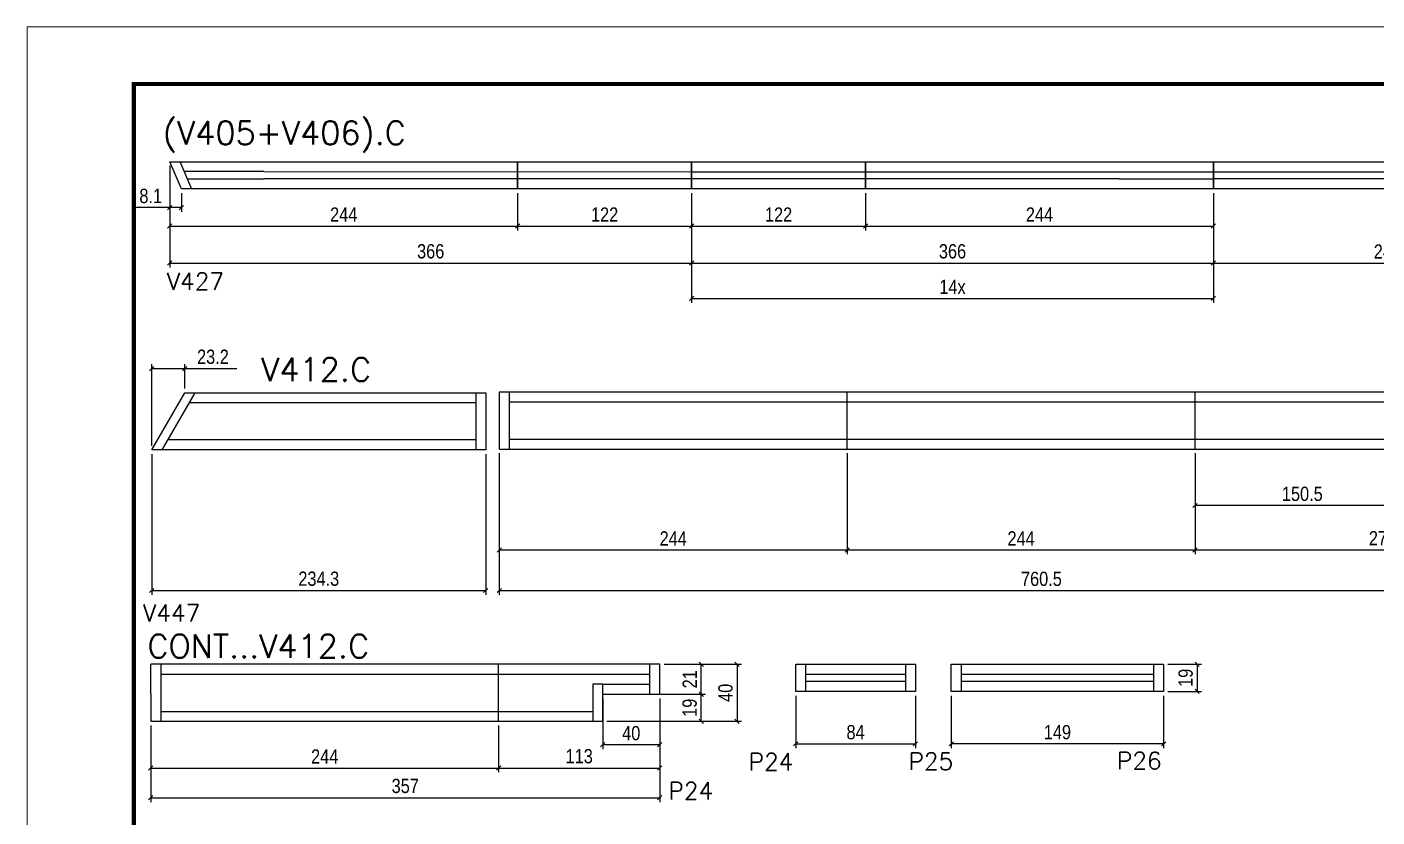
# Model space of a CAD drawing. Extents: x 567194 to 573448, y 6745 to 10093.
# Drawn here: x 568793 to 569740, y 8390 to 8944 of the extents above; entities that cross this region are included whole.
import ezdxf

# ---------------------------------------------------------------- set-up
doc = ezdxf.new("R2010")
doc.units = 0
doc.linetypes.add('DASHED', pattern=[0.75, 0.5, -0.25])
doc.layers.get('0').update_dxf_attribs({"linetype": 'CONTINUOUS'})
doc.layers.get('DEFPOINTS').update_dxf_attribs({"linetype": 'CONTINUOUS'})
for name, color, linetype in [('254', 254, 'CONTINUOUS'), ('5', 5, 'CONTINUOUS'), ('COTA', 241, 'CONTINUOUS'), ('NOMENCLATURA', 7, 'CONTINUOUS'), ('Painéis', 200, 'CONTINUOUS'), ('SARR_2.2x7', 40, 'CONTINUOUS')]:
    doc.layers.add(name, color=color, linetype=linetype)
doc.layers.add('Folhas', color=255, linetype='CONTINUOUS', lineweight=9)
doc.layers.add('SARRAFO DE PRESSAO', color=251, linetype='DASHED', lineweight=9)
doc.styles.add('COTA TECNICA', font='techl___.ttf', dxfattribs={"height": 10})
doc.styles.add('COTA TECNICA-50', font='techl___.ttf', dxfattribs={"height": 10})
doc.styles.get("Standard").update_dxf_attribs({"font": 'ROMANS.SHX'})
doc.dimstyles.new('COTA PAINEL-50', dxfattribs={"dimtxt": 10, "dimasz": 3, "dimexe": 3, "dimexo": 3, "dimgap": 3, "dimtad": 1, "dimdec": 1, "dimzin": 12, "dimdsep": 46, "dimtxsty": 'COTA TECNICA-50', "dimblk1": 'OBLIQUE', "dimblk2": 'OBLIQUE', "dimsah": 1, "dimcen": 0.9, "dimclrd": 4, "dimclre": 4, "dimclrt": 240, "dimadec": 1, "dimazin": 3, "dimtfac": 1, "dimtdec": 1, "dimtmove": 0, "dimatfit": 3, "dimfxl": 1, "dimtolj": 1, "dimtzin": 12, "dimarcsym": 0})
doc.dimstyles.new('PAINEL', dxfattribs={"dimtxt": 10, "dimasz": 3, "dimexe": 3, "dimexo": 3, "dimgap": 3, "dimtad": 1, "dimdec": 1, "dimzin": 12, "dimdsep": 46, "dimtxsty": 'COTA TECNICA', "dimblk1": 'OBLIQUE', "dimblk2": 'OBLIQUE', "dimsah": 1, "dimcen": 0.9, "dimclrd": 4, "dimclre": 4, "dimclrt": 240, "dimadec": 1, "dimazin": 3, "dimtfac": 1, "dimtdec": 1, "dimtmove": 0, "dimatfit": 3, "dimfxl": 1, "dimtolj": 1, "dimtzin": 12, "dimarcsym": 0})

# ---------------------------------------------------------------- blocks, each defined once
blk = doc.blocks.new('9999999999')
at = {"layer": 'Folhas'}
blk.add_lwpolyline([(98138.98, 34190.21), (99623.98, 34190.21), (99623.98, 35240.21), (98138.98, 35240.21)], close=True, dxfattribs=at)
at = {"layer": 'Folhas', "color": 30, "const_width": 3}
blk.add_lwpolyline([(98213.98, 34230.21), (99583.98, 34230.21), (99583.98, 35200.21), (98213.98, 35200.21)], close=True, dxfattribs=at)
blk = doc.blocks.new('_Oblique')
at = {"color": 0, "linetype": 'ByBlock', "lineweight": -2}
blk.add_line((-0.5, -0.5), (0.5, 0.5), dxfattribs=at)
blk = doc.blocks.new('*D127')
at = {"layer": 'COTA', "color": 4, "linetype": 'ByBlock', "lineweight": -2, "transparency": 16777216}
for p, q in [((569331.85, 8475.02), (569331.85, 8438.25)), ((569415.85, 8475.02), (569415.85, 8438.25)), ((569331.85, 8441.25), (569415.85, 8441.25))]:
    blk.add_line(p, q, dxfattribs=at)
at = {"layer": 'DEFPOINTS', "color": 0, "linetype": 'ByBlock', "transparency": 16777216}
for p in [(569331.85, 8478.02), (569415.85, 8478.02), (569415.85, 8441.25)]:
    blk.add_point(p, dxfattribs=at)
at = {"layer": 'COTA', "color": 4, "linetype": 'ByBlock', "lineweight": -2, "transparency": 16777216, "xscale": 3, "yscale": 3, "zscale": 3, "rotation": 180}
blk.add_blockref('_Oblique', (569331.85, 8441.25), dxfattribs=at)
at = {"layer": 'COTA', "color": 4, "linetype": 'ByBlock', "lineweight": -2, "transparency": 16777216, "xscale": 3, "yscale": 3, "zscale": 3}
blk.add_blockref('_Oblique', (569415.85, 8441.25), dxfattribs=at)
at = {"layer": 'COTA', "color": 240, "linetype": 'ByBlock', "transparency": 16777216, "insert": (569373.85, 8449.35), "char_height": 10, "attachment_point": 5, "style": 'COTA TECNICA-50'}
blk.add_mtext('\\A1;84', dxfattribs=at)
blk = doc.blocks.new('*D128')
at = {"layer": 'COTA', "color": 4, "linetype": 'ByBlock', "lineweight": -2, "transparency": 16777216}
for p, q in [((569440.93, 8475.02), (569440.93, 8438.25)), ((569589.93, 8475.02), (569589.93, 8438.25)), ((569589.93, 8441.25), (569440.93, 8441.25))]:
    blk.add_line(p, q, dxfattribs=at)
at = {"layer": 'DEFPOINTS', "color": 0, "linetype": 'ByBlock', "transparency": 16777216}
for p in [(569440.93, 8478.02), (569589.93, 8478.02), (569440.93, 8441.25)]:
    blk.add_point(p, dxfattribs=at)
at = {"layer": 'COTA', "color": 4, "linetype": 'ByBlock', "lineweight": -2, "transparency": 16777216, "xscale": 3, "yscale": 3, "zscale": 3, "rotation": 180}
blk.add_blockref('_Oblique', (569440.93, 8441.25), dxfattribs=at)
at = {"layer": 'COTA', "color": 4, "linetype": 'ByBlock', "lineweight": -2, "transparency": 16777216, "xscale": 3, "yscale": 3, "zscale": 3}
blk.add_blockref('_Oblique', (569589.93, 8441.25), dxfattribs=at)
at = {"layer": 'COTA', "color": 240, "linetype": 'ByBlock', "transparency": 16777216, "insert": (569515.43, 8449.35), "char_height": 10, "attachment_point": 5, "style": 'COTA TECNICA-50'}
blk.add_mtext('\\A1;149', dxfattribs=at)
blk = doc.blocks.new('*D122')
at = {"layer": 'COTA', "color": 4, "linetype": 'ByBlock', "lineweight": -2, "transparency": 16777216}
for p, q in [((569592.93, 8497.02), (569616.46, 8497.02)), ((569613.46, 8497.02), (569613.46, 8478.02)), ((569592.93, 8478.02), (569616.46, 8478.02))]:
    blk.add_line(p, q, dxfattribs=at)
at = {"layer": 'DEFPOINTS', "color": 0, "linetype": 'ByBlock', "transparency": 16777216}
for p in [(569589.93, 8497.02), (569589.93, 8478.02), (569613.46, 8478.02)]:
    blk.add_point(p, dxfattribs=at)
at = {"layer": 'COTA', "color": 4, "linetype": 'ByBlock', "lineweight": -2, "transparency": 16777216, "xscale": 3, "yscale": 3, "zscale": 3}
for p, rotation in [((569613.46, 8497.02), 90), ((569613.46, 8478.02), 270)]:
    blk.add_blockref('_Oblique', p, dxfattribs=dict(at, rotation=rotation))
at = {"layer": 'COTA', "color": 240, "linetype": 'ByBlock', "transparency": 16777216, "insert": (569605.38, 8487.52), "char_height": 10, "attachment_point": 5, "rotation": 90, "style": 'COTA TECNICA-50'}
blk.add_mtext('\\A1;19', dxfattribs=at)
blk = doc.blocks.new('*D125')
at = {"layer": 'COTA', "color": 4, "linetype": 'ByBlock', "lineweight": -2, "transparency": 16777216}
for p, q in [((568892.84, 8846.56), (568892.84, 8801.4)), ((569136.84, 8827.56), (569136.84, 8801.4)), ((568892.84, 8804.4), (569136.84, 8804.4))]:
    blk.add_line(p, q, dxfattribs=at)
at = {"layer": 'DEFPOINTS', "color": 0, "linetype": 'ByBlock', "transparency": 16777216}
for p in [(568892.84, 8849.56), (569136.84, 8830.56), (569136.84, 8804.4)]:
    blk.add_point(p, dxfattribs=at)
at = {"layer": 'COTA', "color": 4, "linetype": 'ByBlock', "lineweight": -2, "transparency": 16777216, "xscale": 3, "yscale": 3, "zscale": 3, "rotation": 180}
blk.add_blockref('_Oblique', (568892.84, 8804.4), dxfattribs=at)
at = {"layer": 'COTA', "color": 4, "linetype": 'ByBlock', "lineweight": -2, "transparency": 16777216, "xscale": 3, "yscale": 3, "zscale": 3}
blk.add_blockref('_Oblique', (569136.84, 8804.4), dxfattribs=at)
at = {"layer": 'COTA', "color": 240, "linetype": 'ByBlock', "transparency": 16777216, "insert": (569014.84, 8812.47), "char_height": 10, "attachment_point": 5, "style": 'COTA TECNICA-50'}
blk.add_mtext('\\A1;244', dxfattribs=at)
blk = doc.blocks.new('*D6')
at = {"layer": 'COTA', "color": 4, "linetype": 'ByBlock', "lineweight": -2, "transparency": 16777216}
for p, q in [((569136.84, 8827.53), (569136.84, 8801.4)), ((569258.84, 8827.53), (569258.84, 8801.4)), ((569136.84, 8804.4), (569258.84, 8804.4))]:
    blk.add_line(p, q, dxfattribs=at)
at = {"layer": 'DEFPOINTS', "color": 0, "linetype": 'ByBlock', "transparency": 16777216}
for p in [(569136.84, 8830.53), (569258.84, 8830.53), (569258.84, 8804.4)]:
    blk.add_point(p, dxfattribs=at)
at = {"layer": 'COTA', "color": 4, "linetype": 'ByBlock', "lineweight": -2, "transparency": 16777216, "xscale": 3, "yscale": 3, "zscale": 3, "rotation": 180}
blk.add_blockref('_Oblique', (569136.84, 8804.4), dxfattribs=at)
at = {"layer": 'COTA', "color": 4, "linetype": 'ByBlock', "lineweight": -2, "transparency": 16777216, "xscale": 3, "yscale": 3, "zscale": 3}
blk.add_blockref('_Oblique', (569258.84, 8804.4), dxfattribs=at)
at = {"layer": 'COTA', "color": 240, "linetype": 'ByBlock', "transparency": 16777216, "insert": (569197.84, 8812.45), "char_height": 10, "attachment_point": 5, "style": 'COTA TECNICA-50'}
blk.add_mtext('\\A1;122', dxfattribs=at)
blk = doc.blocks.new('*D7')
at = {"layer": 'COTA', "color": 4, "linetype": 'ByBlock', "lineweight": -2, "transparency": 16777216}
for p, q in [((569624.84, 8827.53), (569624.84, 8775.43)), ((569868.85, 8827.53), (569868.85, 8775.43)), ((569624.84, 8778.43), (569868.85, 8778.43))]:
    blk.add_line(p, q, dxfattribs=at)
at = {"layer": 'DEFPOINTS', "color": 0, "linetype": 'ByBlock', "transparency": 16777216}
for p in [(569624.84, 8830.53), (569868.85, 8830.53), (569868.85, 8778.43)]:
    blk.add_point(p, dxfattribs=at)
at = {"layer": 'COTA', "color": 4, "linetype": 'ByBlock', "lineweight": -2, "transparency": 16777216, "xscale": 3, "yscale": 3, "zscale": 3, "rotation": 180}
blk.add_blockref('_Oblique', (569624.84, 8778.43), dxfattribs=at)
at = {"layer": 'COTA', "color": 4, "linetype": 'ByBlock', "lineweight": -2, "transparency": 16777216, "xscale": 3, "yscale": 3, "zscale": 3}
blk.add_blockref('_Oblique', (569868.85, 8778.43), dxfattribs=at)
at = {"layer": 'COTA', "color": 240, "linetype": 'ByBlock', "transparency": 16777216, "insert": (569746.85, 8786.51), "char_height": 10, "attachment_point": 5, "style": 'COTA TECNICA-50'}
blk.add_mtext('\\A1;244', dxfattribs=at)
blk = doc.blocks.new('*D8')
at = {"layer": 'COTA', "color": 4, "linetype": 'ByBlock', "lineweight": -2, "transparency": 16777216}
for p, q in [((569258.84, 8827.53), (569258.84, 8750.65)), ((569624.84, 8827.53), (569624.84, 8750.65)), ((569258.84, 8753.65), (569624.84, 8753.65))]:
    blk.add_line(p, q, dxfattribs=at)
at = {"layer": 'DEFPOINTS', "color": 0, "linetype": 'ByBlock', "transparency": 16777216}
for p in [(569258.84, 8830.53), (569624.84, 8830.53), (569624.84, 8753.65)]:
    blk.add_point(p, dxfattribs=at)
at = {"layer": 'COTA', "color": 4, "linetype": 'ByBlock', "lineweight": -2, "transparency": 16777216, "xscale": 3, "yscale": 3, "zscale": 3, "rotation": 180}
blk.add_blockref('_Oblique', (569258.84, 8753.65), dxfattribs=at)
at = {"layer": 'COTA', "color": 4, "linetype": 'ByBlock', "lineweight": -2, "transparency": 16777216, "xscale": 3, "yscale": 3, "zscale": 3}
blk.add_blockref('_Oblique', (569624.84, 8753.65), dxfattribs=at)
at = {"layer": 'COTA', "color": 240, "linetype": 'ByBlock', "transparency": 16777216, "insert": (569441.84, 8761.72), "char_height": 10, "attachment_point": 5, "style": 'COTA TECNICA-50'}
blk.add_mtext('\\A1;14x', dxfattribs=at)
blk = doc.blocks.new('*D224')
at = {"layer": 'COTA', "color": 4, "linetype": 'ByBlock', "lineweight": -2, "transparency": 16777216}
for p, q in [((568892.84, 8846.56), (568892.84, 8814.36)), ((568900.98, 8827.53), (568900.98, 8814.36)), ((568892.84, 8817.36), (568869.12, 8817.36)), ((568900.98, 8817.36), (568892.84, 8817.36))]:
    blk.add_line(p, q, dxfattribs=at)
at = {"layer": 'DEFPOINTS', "color": 0, "linetype": 'ByBlock', "transparency": 16777216}
for p in [(568892.84, 8849.56), (568900.98, 8830.53), (568892.84, 8817.36)]:
    blk.add_point(p, dxfattribs=at)
at = {"layer": 'COTA', "color": 4, "linetype": 'ByBlock', "lineweight": -2, "transparency": 16777216, "xscale": 3, "yscale": 3, "zscale": 3, "rotation": 180}
blk.add_blockref('_Oblique', (568892.84, 8817.36), dxfattribs=at)
at = {"layer": 'COTA', "color": 4, "linetype": 'ByBlock', "lineweight": -2, "transparency": 16777216, "xscale": 3, "yscale": 3, "zscale": 3}
blk.add_blockref('_Oblique', (568900.98, 8817.36), dxfattribs=at)
at = {"layer": 'COTA', "color": 240, "linetype": 'ByBlock', "transparency": 16777216, "insert": (568879.48, 8825.46), "char_height": 10, "attachment_point": 5, "style": 'COTA TECNICA-50'}
blk.add_mtext('\\A1;8.1', dxfattribs=at)
blk = doc.blocks.new('*D93')
at = {"layer": 'COTA', "color": 4, "lineweight": -2, "transparency": 16777216}
for p, q in [((568892.84, 8846.56), (568892.84, 8775.43)), ((569258.84, 8827.53), (569258.84, 8775.43)), ((568892.84, 8778.43), (569258.84, 8778.43))]:
    blk.add_line(p, q, dxfattribs=at)
at = {"layer": 'DEFPOINTS', "color": 0, "transparency": 16777216}
for p in [(568892.84, 8849.56), (569258.84, 8830.53), (569258.84, 8778.43)]:
    blk.add_point(p, dxfattribs=at)
at = {"layer": 'COTA', "color": 4, "lineweight": -2, "transparency": 16777216, "xscale": 3, "yscale": 3, "zscale": 3, "rotation": 180}
blk.add_blockref('_Oblique', (568892.84, 8778.43), dxfattribs=at)
at = {"layer": 'COTA', "color": 4, "lineweight": -2, "transparency": 16777216, "xscale": 3, "yscale": 3, "zscale": 3}
blk.add_blockref('_Oblique', (569258.84, 8778.43), dxfattribs=at)
at = {"layer": 'COTA', "color": 240, "transparency": 16777216, "insert": (569075.84, 8786.65), "char_height": 10, "attachment_point": 5, "style": 'COTA TECNICA'}
blk.add_mtext('\\A1;366', dxfattribs=at)
blk = doc.blocks.new('*D94')
at = {"layer": 'COTA', "color": 4, "lineweight": -2, "transparency": 16777216}
for p, q in [((569380.84, 8827.53), (569380.84, 8801.4)), ((569624.84, 8827.53), (569624.84, 8801.4)), ((569380.84, 8804.4), (569624.84, 8804.4))]:
    blk.add_line(p, q, dxfattribs=at)
at = {"layer": 'DEFPOINTS', "color": 0, "transparency": 16777216}
for p in [(569380.84, 8830.53), (569624.84, 8830.53), (569624.84, 8804.4)]:
    blk.add_point(p, dxfattribs=at)
at = {"layer": 'COTA', "color": 4, "lineweight": -2, "transparency": 16777216, "xscale": 3, "yscale": 3, "zscale": 3, "rotation": 180}
blk.add_blockref('_Oblique', (569380.84, 8804.4), dxfattribs=at)
at = {"layer": 'COTA', "color": 4, "lineweight": -2, "transparency": 16777216, "xscale": 3, "yscale": 3, "zscale": 3}
blk.add_blockref('_Oblique', (569624.84, 8804.4), dxfattribs=at)
at = {"layer": 'COTA', "color": 240, "transparency": 16777216, "insert": (569502.84, 8812.47), "char_height": 10, "attachment_point": 5, "style": 'COTA TECNICA'}
blk.add_mtext('\\A1;244', dxfattribs=at)
blk = doc.blocks.new('*D95')
at = {"layer": 'COTA', "color": 4, "lineweight": -2, "transparency": 16777216}
for p, q in [((569258.84, 8827.53), (569258.84, 8775.43)), ((569624.84, 8827.53), (569624.84, 8775.43)), ((569258.84, 8778.43), (569624.84, 8778.43))]:
    blk.add_line(p, q, dxfattribs=at)
at = {"layer": 'DEFPOINTS', "color": 0, "transparency": 16777216}
for p in [(569258.84, 8830.53), (569624.84, 8830.53), (569624.84, 8778.43)]:
    blk.add_point(p, dxfattribs=at)
at = {"layer": 'COTA', "color": 4, "lineweight": -2, "transparency": 16777216, "xscale": 3, "yscale": 3, "zscale": 3, "rotation": 180}
blk.add_blockref('_Oblique', (569258.84, 8778.43), dxfattribs=at)
at = {"layer": 'COTA', "color": 4, "lineweight": -2, "transparency": 16777216, "xscale": 3, "yscale": 3, "zscale": 3}
blk.add_blockref('_Oblique', (569624.84, 8778.43), dxfattribs=at)
at = {"layer": 'COTA', "color": 240, "transparency": 16777216, "insert": (569441.84, 8786.65), "char_height": 10, "attachment_point": 5, "style": 'COTA TECNICA'}
blk.add_mtext('\\A1;366', dxfattribs=at)
blk = doc.blocks.new('*D246')
at = {"layer": '254', "color": 4, "linetype": 'Continuous', "lineweight": -2, "transparency": 16777216}
for p, q in [((569123.95, 8645), (569123.95, 8574.26)), ((569367.95, 8645), (569367.95, 8574.26)), ((569123.95, 8577.26), (569367.95, 8577.26))]:
    blk.add_line(p, q, dxfattribs=at)
at = {"layer": 'DEFPOINTS', "color": 0, "linetype": 'Continuous', "transparency": 16777216}
for p in [(569123.95, 8648), (569367.95, 8648), (569367.95, 8577.26)]:
    blk.add_point(p, dxfattribs=at)
at = {"layer": '254', "color": 4, "linetype": 'Continuous', "lineweight": -2, "transparency": 16777216, "xscale": 3, "yscale": 3, "zscale": 3, "rotation": 180}
blk.add_blockref('_Oblique', (569123.95, 8577.26), dxfattribs=at)
at = {"layer": '254', "color": 4, "linetype": 'Continuous', "lineweight": -2, "transparency": 16777216, "xscale": 3, "yscale": 3, "zscale": 3}
blk.add_blockref('_Oblique', (569367.95, 8577.26), dxfattribs=at)
at = {"layer": '254', "color": 240, "linetype": 'Continuous', "transparency": 16777216, "insert": (569245.95, 8585.33), "char_height": 10, "attachment_point": 5, "style": 'COTA TECNICA'}
blk.add_mtext('\\A1;244', dxfattribs=at)
blk = doc.blocks.new('*D247')
at = {"layer": '254', "color": 4, "linetype": 'Continuous', "lineweight": -2, "transparency": 16777216}
for p, q in [((569367.95, 8645), (569367.95, 8574.26)), ((569611.95, 8645), (569611.95, 8574.26)), ((569367.95, 8577.26), (569611.95, 8577.26))]:
    blk.add_line(p, q, dxfattribs=at)
at = {"layer": 'DEFPOINTS', "color": 0, "linetype": 'Continuous', "transparency": 16777216}
for p in [(569367.95, 8648), (569611.95, 8648), (569611.95, 8577.26)]:
    blk.add_point(p, dxfattribs=at)
at = {"layer": '254', "color": 4, "linetype": 'Continuous', "lineweight": -2, "transparency": 16777216, "xscale": 3, "yscale": 3, "zscale": 3, "rotation": 180}
blk.add_blockref('_Oblique', (569367.95, 8577.26), dxfattribs=at)
at = {"layer": '254', "color": 4, "linetype": 'Continuous', "lineweight": -2, "transparency": 16777216, "xscale": 3, "yscale": 3, "zscale": 3}
blk.add_blockref('_Oblique', (569611.95, 8577.26), dxfattribs=at)
at = {"layer": '254', "color": 240, "linetype": 'Continuous', "transparency": 16777216, "insert": (569489.95, 8585.33), "char_height": 10, "attachment_point": 5, "style": 'COTA TECNICA'}
blk.add_mtext('\\A1;244', dxfattribs=at)
blk = doc.blocks.new('*D248')
at = {"layer": '254', "color": 4, "linetype": 'Continuous', "lineweight": -2, "transparency": 16777216}
for p, q in [((569611.95, 8645), (569611.95, 8605.42)), ((569762.45, 8645), (569762.45, 8605.42)), ((569762.45, 8608.42), (569611.95, 8608.42))]:
    blk.add_line(p, q, dxfattribs=at)
at = {"layer": 'DEFPOINTS', "color": 0, "linetype": 'Continuous', "transparency": 16777216}
for p in [(569611.95, 8648), (569762.45, 8648), (569611.95, 8608.42)]:
    blk.add_point(p, dxfattribs=at)
at = {"layer": '254', "color": 4, "linetype": 'Continuous', "lineweight": -2, "transparency": 16777216, "xscale": 3, "yscale": 3, "zscale": 3}
for p, rotation in [((569611.95, 8608.42), 179.9999998013775), ((569762.45, 8608.42), 359.9999998013776)]:
    blk.add_blockref('_Oblique', p, dxfattribs=dict(at, rotation=rotation))
at = {"layer": '254', "color": 240, "linetype": 'Continuous', "transparency": 16777216, "insert": (569687.2, 8616.53), "char_height": 10, "attachment_point": 5, "rotation": 360, "style": 'COTA TECNICA'}
blk.add_mtext('\\A1;150.5', dxfattribs=at)
blk = doc.blocks.new('*D249')
at = {"layer": '254', "color": 4, "linetype": 'Continuous', "lineweight": -2, "transparency": 16777216}
for p, q in [((569611.95, 8645), (569611.95, 8574.26)), ((569884.45, 8645), (569884.45, 8574.26)), ((569611.95, 8577.26), (569884.45, 8577.26))]:
    blk.add_line(p, q, dxfattribs=at)
at = {"layer": 'DEFPOINTS', "color": 0, "linetype": 'Continuous', "transparency": 16777216}
for p in [(569611.95, 8648), (569884.45, 8648), (569884.45, 8577.26)]:
    blk.add_point(p, dxfattribs=at)
at = {"layer": '254', "color": 4, "linetype": 'Continuous', "lineweight": -2, "transparency": 16777216, "xscale": 3, "yscale": 3, "zscale": 3, "rotation": 180}
blk.add_blockref('_Oblique', (569611.95, 8577.26), dxfattribs=at)
at = {"layer": '254', "color": 4, "linetype": 'Continuous', "lineweight": -2, "transparency": 16777216, "xscale": 3, "yscale": 3, "zscale": 3}
blk.add_blockref('_Oblique', (569884.45, 8577.26), dxfattribs=at)
at = {"layer": '254', "color": 240, "linetype": 'Continuous', "transparency": 16777216, "insert": (569748.2, 8585.37), "char_height": 10, "attachment_point": 5, "style": 'COTA TECNICA'}
blk.add_mtext('\\A1;272.5', dxfattribs=at)
blk = doc.blocks.new('*D250')
at = {"layer": '254', "color": 4, "linetype": 'Continuous', "lineweight": -2, "transparency": 16777216}
for p, q in [((568880.2, 8644.37), (568880.2, 8545.78)), ((569114.49, 8644.37), (569114.49, 8545.78)), ((568880.2, 8548.78), (569114.49, 8548.78))]:
    blk.add_line(p, q, dxfattribs=at)
at = {"layer": 'DEFPOINTS', "color": 0, "linetype": 'Continuous', "transparency": 16777216}
for p in [(568880.2, 8647.37), (569114.49, 8647.37), (569114.49, 8548.78)]:
    blk.add_point(p, dxfattribs=at)
at = {"layer": '254', "color": 4, "linetype": 'Continuous', "lineweight": -2, "transparency": 16777216, "xscale": 3, "yscale": 3, "zscale": 3, "rotation": 180}
blk.add_blockref('_Oblique', (568880.2, 8548.78), dxfattribs=at)
at = {"layer": '254', "color": 4, "linetype": 'Continuous', "lineweight": -2, "transparency": 16777216, "xscale": 3, "yscale": 3, "zscale": 3}
blk.add_blockref('_Oblique', (569114.49, 8548.78), dxfattribs=at)
at = {"layer": '254', "color": 240, "linetype": 'Continuous', "transparency": 16777216, "insert": (568997.35, 8557), "char_height": 10, "attachment_point": 5, "style": 'COTA TECNICA'}
blk.add_mtext('\\A1;234.3', dxfattribs=at)
blk = doc.blocks.new('*D251')
at = {"layer": '254', "color": 4, "linetype": 'Continuous', "lineweight": -2, "transparency": 16777216}
for p, q in [((568880.2, 8650.37), (568880.2, 8707.45)), ((568880.2, 8704.45), (568903.37, 8704.45)), ((568903.37, 8690.37), (568903.37, 8707.45)), ((568903.37, 8704.45), (568939.89, 8704.45))]:
    blk.add_line(p, q, dxfattribs=at)
at = {"layer": 'DEFPOINTS', "color": 0, "linetype": 'Continuous', "transparency": 16777216}
for p in [(568903.37, 8704.45), (568903.37, 8687.37), (568880.2, 8647.37)]:
    blk.add_point(p, dxfattribs=at)
at = {"layer": '254', "color": 4, "linetype": 'Continuous', "lineweight": -2, "transparency": 16777216, "xscale": 3, "yscale": 3, "zscale": 3, "rotation": 180}
blk.add_blockref('_Oblique', (568880.2, 8704.45), dxfattribs=at)
at = {"layer": '254', "color": 4, "linetype": 'Continuous', "lineweight": -2, "transparency": 16777216, "xscale": 3, "yscale": 3, "zscale": 3}
blk.add_blockref('_Oblique', (568903.37, 8704.45), dxfattribs=at)
at = {"layer": '254', "color": 240, "linetype": 'Continuous', "transparency": 16777216, "insert": (568923.13, 8712.67), "char_height": 10, "attachment_point": 5, "style": 'COTA TECNICA'}
blk.add_mtext('\\A1;23.2', dxfattribs=at)
blk = doc.blocks.new('*D253')
at = {"layer": '254', "color": 4, "linetype": 'Continuous', "lineweight": -2, "transparency": 16777216}
for p, q in [((569123.95, 8645), (569123.95, 8545.78)), ((569884.45, 8645), (569884.45, 8545.78)), ((569123.95, 8548.78), (569884.45, 8548.78))]:
    blk.add_line(p, q, dxfattribs=at)
at = {"layer": 'DEFPOINTS', "color": 0, "linetype": 'Continuous', "transparency": 16777216}
for p in [(569123.95, 8648), (569884.45, 8648), (569884.45, 8548.78)]:
    blk.add_point(p, dxfattribs=at)
at = {"layer": '254', "color": 4, "linetype": 'Continuous', "lineweight": -2, "transparency": 16777216, "xscale": 3, "yscale": 3, "zscale": 3, "rotation": 180}
blk.add_blockref('_Oblique', (569123.95, 8548.78), dxfattribs=at)
at = {"layer": '254', "color": 4, "linetype": 'Continuous', "lineweight": -2, "transparency": 16777216, "xscale": 3, "yscale": 3, "zscale": 3}
blk.add_blockref('_Oblique', (569884.45, 8548.78), dxfattribs=at)
at = {"layer": '254', "color": 240, "linetype": 'Continuous', "transparency": 16777216, "insert": (569504.2, 8556.89), "char_height": 10, "attachment_point": 5, "style": 'COTA TECNICA'}
blk.add_mtext('\\A1;760.5', dxfattribs=at)
blk = doc.blocks.new('*D255')
at = {"layer": '254', "color": 4, "linetype": 'Continuous', "lineweight": -2, "transparency": 16777216}
for p, q in [((569236.51, 8463.53), (569236.51, 8400.42)), ((568879.51, 8454.03), (568879.51, 8400.42)), ((568879.51, 8403.42), (569236.51, 8403.42))]:
    blk.add_line(p, q, dxfattribs=at)
at = {"layer": 'DEFPOINTS', "color": 0, "linetype": 'Continuous', "transparency": 16777216}
for p in [(569236.51, 8466.53), (568879.51, 8457.03), (569236.51, 8403.42)]:
    blk.add_point(p, dxfattribs=at)
at = {"layer": '254', "color": 4, "linetype": 'Continuous', "lineweight": -2, "transparency": 16777216, "xscale": 3, "yscale": 3, "zscale": 3, "rotation": 180}
blk.add_blockref('_Oblique', (568879.51, 8403.42), dxfattribs=at)
at = {"layer": '254', "color": 4, "linetype": 'Continuous', "lineweight": -2, "transparency": 16777216, "xscale": 3, "yscale": 3, "zscale": 3}
blk.add_blockref('_Oblique', (569236.51, 8403.42), dxfattribs=at)
at = {"layer": '254', "color": 240, "linetype": 'Continuous', "transparency": 16777216, "insert": (569058.01, 8411.64), "char_height": 10, "attachment_point": 5, "style": 'COTA TECNICA'}
blk.add_mtext('\\A1;357', dxfattribs=at)
blk = doc.blocks.new('*D256')
at = {"layer": '254', "color": 4, "linetype": 'Continuous', "lineweight": -2, "transparency": 16777216}
for p, q in [((568879.51, 8454.03), (568879.51, 8421.27)), ((569123.51, 8454.02), (569123.51, 8421.27)), ((568879.51, 8424.27), (569123.51, 8424.27))]:
    blk.add_line(p, q, dxfattribs=at)
at = {"layer": 'DEFPOINTS', "color": 0, "linetype": 'Continuous', "transparency": 16777216}
for p in [(568879.51, 8457.03), (569123.51, 8457.02), (569123.51, 8424.27)]:
    blk.add_point(p, dxfattribs=at)
at = {"layer": '254', "color": 4, "linetype": 'Continuous', "lineweight": -2, "transparency": 16777216, "xscale": 3, "yscale": 3, "zscale": 3, "rotation": 180}
blk.add_blockref('_Oblique', (568879.51, 8424.27), dxfattribs=at)
at = {"layer": '254', "color": 4, "linetype": 'Continuous', "lineweight": -2, "transparency": 16777216, "xscale": 3, "yscale": 3, "zscale": 3}
blk.add_blockref('_Oblique', (569123.51, 8424.27), dxfattribs=at)
at = {"layer": '254', "color": 240, "linetype": 'Continuous', "transparency": 16777216, "insert": (569001.51, 8432.34), "char_height": 10, "attachment_point": 5, "style": 'COTA TECNICA'}
blk.add_mtext('\\A1;244', dxfattribs=at)
blk = doc.blocks.new('*D257')
at = {"layer": '254', "color": 4, "linetype": 'Continuous', "lineweight": -2, "transparency": 16777216}
for p, q in [((569236.51, 8473.03), (569236.51, 8421.27)), ((569123.51, 8454.02), (569123.51, 8421.27)), ((569123.51, 8424.27), (569236.51, 8424.27))]:
    blk.add_line(p, q, dxfattribs=at)
at = {"layer": 'DEFPOINTS', "color": 0, "linetype": 'Continuous', "transparency": 16777216}
for p in [(569236.51, 8476.03), (569123.51, 8457.02), (569236.51, 8424.27)]:
    blk.add_point(p, dxfattribs=at)
at = {"layer": '254', "color": 4, "linetype": 'Continuous', "lineweight": -2, "transparency": 16777216, "xscale": 3, "yscale": 3, "zscale": 3, "rotation": 180}
blk.add_blockref('_Oblique', (569123.51, 8424.27), dxfattribs=at)
at = {"layer": '254', "color": 4, "linetype": 'Continuous', "lineweight": -2, "transparency": 16777216, "xscale": 3, "yscale": 3, "zscale": 3}
blk.add_blockref('_Oblique', (569236.51, 8424.27), dxfattribs=at)
at = {"layer": '254', "color": 240, "linetype": 'Continuous', "transparency": 16777216, "insert": (569180.01, 8432.49), "char_height": 10, "attachment_point": 5, "style": 'COTA TECNICA'}
blk.add_mtext('\\A1;113', dxfattribs=at)
blk = doc.blocks.new('*D258')
at = {"layer": '254', "color": 4, "linetype": 'Continuous', "lineweight": -2, "transparency": 16777216}
for p, q in [((569237.06, 8476.03), (569268.61, 8476.03)), ((569265.61, 8457.03), (569265.61, 8476.03)), ((569199.51, 8457.03), (569268.61, 8457.03))]:
    blk.add_line(p, q, dxfattribs=at)
at = {"layer": 'DEFPOINTS', "color": 0, "linetype": 'Continuous', "transparency": 16777216}
for p in [(569234.06, 8476.03), (569265.61, 8476.03), (569196.51, 8457.03)]:
    blk.add_point(p, dxfattribs=at)
at = {"layer": '254', "color": 4, "linetype": 'Continuous', "lineweight": -2, "transparency": 16777216, "xscale": 3, "yscale": 3, "zscale": 3}
for p, rotation in [((569265.61, 8476.03), 90), ((569265.61, 8457.03), 270)]:
    blk.add_blockref('_Oblique', p, dxfattribs=dict(at, rotation=rotation))
at = {"layer": '254', "color": 240, "linetype": 'Continuous', "transparency": 16777216, "insert": (569257.52, 8466.53), "char_height": 10, "attachment_point": 5, "rotation": 90, "style": 'COTA TECNICA'}
blk.add_mtext('\\A1;19', dxfattribs=at)
blk = doc.blocks.new('*D259')
at = {"layer": '254', "color": 4, "linetype": 'Continuous', "lineweight": -2, "transparency": 16777216}
for p, q in [((569196.51, 8473.03), (569196.51, 8437.58)), ((569236.51, 8473.03), (569236.51, 8437.58)), ((569236.51, 8440.58), (569196.51, 8440.58))]:
    blk.add_line(p, q, dxfattribs=at)
at = {"layer": 'DEFPOINTS', "color": 0, "linetype": 'Continuous', "transparency": 16777216}
for p in [(569196.51, 8476.03), (569236.51, 8476.03), (569196.51, 8440.58)]:
    blk.add_point(p, dxfattribs=at)
at = {"layer": '254', "color": 4, "linetype": 'Continuous', "lineweight": -2, "transparency": 16777216, "xscale": 3, "yscale": 3, "zscale": 3, "rotation": 180}
blk.add_blockref('_Oblique', (569196.51, 8440.58), dxfattribs=at)
at = {"layer": '254', "color": 4, "linetype": 'Continuous', "lineweight": -2, "transparency": 16777216, "xscale": 3, "yscale": 3, "zscale": 3}
blk.add_blockref('_Oblique', (569236.51, 8440.58), dxfattribs=at)
at = {"layer": '254', "color": 240, "linetype": 'Continuous', "transparency": 16777216, "insert": (569216.51, 8448.68), "char_height": 10, "attachment_point": 5, "style": 'COTA TECNICA'}
blk.add_mtext('\\A1;40', dxfattribs=at)
blk = doc.blocks.new('*D260')
at = {"layer": '254', "color": 4, "linetype": 'Continuous', "lineweight": -2, "transparency": 16777216}
for p, q in [((569239.51, 8497.02), (569268.61, 8497.02)), ((569265.61, 8476.03), (569265.61, 8497.02)), ((569239.51, 8476.03), (569268.61, 8476.03))]:
    blk.add_line(p, q, dxfattribs=at)
at = {"layer": 'DEFPOINTS', "color": 0, "linetype": 'Continuous', "transparency": 16777216}
for p in [(569236.51, 8497.02), (569265.61, 8497.02), (569236.51, 8476.03)]:
    blk.add_point(p, dxfattribs=at)
at = {"layer": '254', "color": 4, "linetype": 'Continuous', "lineweight": -2, "transparency": 16777216, "xscale": 3, "yscale": 3, "zscale": 3}
for p, rotation in [((569265.61, 8497.02), 90), ((569265.61, 8476.03), 270)]:
    blk.add_blockref('_Oblique', p, dxfattribs=dict(at, rotation=rotation))
at = {"layer": '254', "color": 240, "linetype": 'Continuous', "transparency": 16777216, "insert": (569257.55, 8486.52), "char_height": 10, "attachment_point": 5, "rotation": 90, "style": 'COTA TECNICA'}
blk.add_mtext('\\A1;21', dxfattribs=at)
blk = doc.blocks.new('*D261')
at = {"layer": '254', "color": 4, "linetype": 'Continuous', "lineweight": -2, "transparency": 16777216}
for p, q in [((569239.51, 8497.02), (569293.74, 8497.02)), ((569290.74, 8497.02), (569290.74, 8457.03)), ((569199.51, 8457.03), (569293.74, 8457.03))]:
    blk.add_line(p, q, dxfattribs=at)
at = {"layer": 'DEFPOINTS', "color": 0, "linetype": 'Continuous', "transparency": 16777216}
for p in [(569236.51, 8497.02), (569196.51, 8457.03), (569290.74, 8457.03)]:
    blk.add_point(p, dxfattribs=at)
at = {"layer": '254', "color": 4, "linetype": 'Continuous', "lineweight": -2, "transparency": 16777216, "xscale": 3, "yscale": 3, "zscale": 3}
for p, rotation in [((569290.74, 8497.02), 90), ((569290.74, 8457.03), 270)]:
    blk.add_blockref('_Oblique', p, dxfattribs=dict(at, rotation=rotation))
at = {"layer": '254', "color": 240, "linetype": 'Continuous', "transparency": 16777216, "insert": (569282.63, 8477.02), "char_height": 10, "attachment_point": 5, "rotation": 90, "style": 'COTA TECNICA'}
blk.add_mtext('\\A1;40', dxfattribs=at)
blk = doc.blocks.new('*D277')
at = {"layer": '254', "color": 4, "linetype": 'Continuous', "lineweight": -2, "transparency": 16777216}
for p, q in [((569258.84, 8827.53), (569258.84, 8801.4)), ((569380.84, 8827.53), (569380.84, 8801.4)), ((569258.84, 8804.4), (569380.84, 8804.4))]:
    blk.add_line(p, q, dxfattribs=at)
at = {"layer": 'DEFPOINTS', "color": 0, "linetype": 'Continuous', "transparency": 16777216}
for p in [(569258.84, 8830.53), (569380.84, 8830.53), (569380.84, 8804.4)]:
    blk.add_point(p, dxfattribs=at)
at = {"layer": '254', "color": 4, "linetype": 'Continuous', "lineweight": -2, "transparency": 16777216, "xscale": 3, "yscale": 3, "zscale": 3, "rotation": 180}
blk.add_blockref('_Oblique', (569258.84, 8804.4), dxfattribs=at)
at = {"layer": '254', "color": 4, "linetype": 'Continuous', "lineweight": -2, "transparency": 16777216, "xscale": 3, "yscale": 3, "zscale": 3}
blk.add_blockref('_Oblique', (569380.84, 8804.4), dxfattribs=at)
at = {"layer": '254', "color": 240, "linetype": 'Continuous', "transparency": 16777216, "insert": (569319.84, 8812.45), "char_height": 10, "attachment_point": 5, "style": 'COTA TECNICA'}
blk.add_mtext('\\A1;122', dxfattribs=at)

msp = doc.modelspace()

# ---------------------------------------------------------------- linework, layer by layer
at = {"layer": 'Painéis', "linetype": 'Continuous'}
for p, q in [((569367.95, 8648), (569367.95, 8688)), ((569611.95, 8648), (569611.95, 8688)), ((568879.51, 8476.03), (568879.51, 8497.02)), ((569123.51, 8457.02), (569123.51, 8497.02))]:
    msp.add_line(p, q, dxfattribs=at)
for points in [[(568892.84, 8849.56), (569136.84, 8849.56), (569136.84, 8830.56), (568900.98, 8830.53)], [(569136.84, 8849.53), (569258.84, 8849.53), (569258.84, 8830.53), (569136.84, 8830.53)], [(569258.84, 8849.53), (569380.84, 8849.53), (569380.84, 8830.53), (569258.84, 8830.53)], [(569380.84, 8849.53), (569624.84, 8849.53), (569624.84, 8830.53), (569380.84, 8830.53)], [(569624.84, 8849.53), (569868.85, 8849.53), (569868.85, 8830.53), (569624.84, 8830.53)], [(569331.85, 8497.02), (569415.85, 8497.02), (569415.85, 8478.02), (569331.85, 8478.02)], [(569440.93, 8497.02), (569589.93, 8497.02), (569589.93, 8478.02), (569440.93, 8478.02)]]:
    msp.add_lwpolyline(points, close=True, dxfattribs=at)
for points in [[(569114.49, 8647.37), (568880.2, 8647.37), (568903.37, 8687.37), (569114.49, 8687.37), (569114.49, 8647.37)], [(569123.95, 8688), (569123.95, 8648)], [(569884.45, 8688), (569123.95, 8688)], [(569123.95, 8648), (569844.45, 8648), (569844.45, 8667), (569884.45, 8667), (569884.45, 8648)], [(568879.51, 8476.03), (568879.51, 8457.03), (569196.51, 8457.03), (569196.51, 8476.03), (569236.51, 8476.03), (569236.51, 8497.02), (568879.51, 8497.02)]]:
    msp.add_lwpolyline(points, dxfattribs=at)
at = {"layer": 'SARR_2.2x7', "linetype": 'Continuous'}
for p, q in [((568899.84, 8849.63), (568907.98, 8830.6)), ((568958.84, 8842.62), (568902.84, 8842.63)), ((568904.98, 8837.63), (568958.84, 8837.62)), ((568958.84, 8842.62), (569258.84, 8842.53)), ((569258.84, 8837.53), (568958.84, 8837.62)), ((569258.84, 8842.53), (569558.84, 8842.53)), ((569558.84, 8837.53), (569258.84, 8837.53)), ((569558.84, 8842.53), (569624.84, 8842.53)), ((569558.84, 8837.53), (569624.84, 8837.53)), ((569624.84, 8842.53), (569861.85, 8842.53)), ((569861.85, 8837.53), (569624.84, 8837.53)), ((568910.46, 8687.37), (568887.2, 8647.37)), ((569107.49, 8687.37), (569107.49, 8647.37)), ((569107.49, 8680.37), (568906.39, 8680.37)), ((569130.95, 8681), (569367.95, 8681)), ((569367.95, 8681), (569611.95, 8681)), ((569611.95, 8681), (569877.45, 8681)), ((569107.49, 8654.37), (568891.27, 8654.37)), ((569130.95, 8655), (569367.95, 8655)), ((569367.95, 8655), (569611.95, 8655)), ((569611.95, 8655), (569837.45, 8655)), ((569229.51, 8476.02), (569229.51, 8497.02)), ((569338.85, 8497.02), (569338.85, 8478.02)), ((569408.85, 8497.02), (569408.85, 8478.02)), ((569447.93, 8497.02), (569447.93, 8478.02)), ((569582.93, 8497.02), (569582.93, 8478.02)), ((568886.51, 8490.02), (569123.51, 8490.02)), ((569123.51, 8490.02), (569229.51, 8490.02)), ((569338.85, 8490.02), (569408.85, 8490.02)), ((569408.85, 8485.02), (569338.85, 8485.02)), ((569447.93, 8490.02), (569582.93, 8490.02)), ((569582.93, 8485.02), (569447.93, 8485.02)), ((569189.51, 8483.02), (569189.51, 8457.02)), ((569196.51, 8483.02), (569189.51, 8483.02)), ((569196.51, 8483.02), (569229.51, 8483.02)), ((569196.51, 8476.02), (569196.51, 8483.02)), ((568886.51, 8464.02), (569123.51, 8464.02)), ((569123.51, 8464.02), (569189.51, 8464.02))]:
    msp.add_line(p, q, dxfattribs=at)
for points in [[(569130.95, 8688), (569130.95, 8648)], [(568886.51, 8497.02), (568886.51, 8457.02)]]:
    msp.add_lwpolyline(points, dxfattribs=at)

# ---------------------------------------------------------------- block references
at = {"layer": 'SARRAFO DE PRESSAO', "color": 6, "linetype": 'ByBlock'}
msp.add_blockref('9999999999', (470653.73, -26296.18), dxfattribs=at)

# ---------------------------------------------------------------- texts
at = {"layer": '5', "linetype": 'Continuous'}
for s, p in [('V427', (568890.82, 8759.67)), ('V447', (568874.11, 8527.05)), ('P24', (569298.91, 8422.64)), ('P25', (569411, 8423)), ('P26', (569557.15, 8423.4)), ('P24', (569242.58, 8402.29))]:
    msp.add_text(s, height=12, rotation=359.99996, dxfattribs=at).set_placement(p)
at = {"layer": 'NOMENCLATURA', "linetype": 'Continuous'}
for s, p in [('(V405+V406).C', (568888.06, 8861.53)), ('V412.C', (568957.01, 8695.53)), ('CONT...V412.C', (568877.15, 8501.49))]:
    msp.add_text(s, height=16.5, dxfattribs=at).set_placement(p)

# ---------------------------------------------------------------- dimensions: what is measured, and where the dimension line sits
at = {"layer": '254', "linetype": 'Continuous'}
for base, p1, p2, picture, middle in [((569380.84, 8804.4), (569258.84, 8830.53), (569380.84, 8830.53), '*D277', (569319.84, 8812.45)), ((568903.37, 8704.45), (568880.2, 8647.37), (568903.37, 8687.37), '*D251', (568923.13, 8712.67)), ((569884.45, 8548.78), (569123.95, 8648), (569884.45, 8648), '*D253', (569504.2, 8556.89)), ((569236.51, 8424.27), (569123.51, 8457.02), (569236.51, 8476.03), '*D257', (569180.01, 8432.49)), ((569196.51, 8440.58), (569236.51, 8476.03), (569196.51, 8476.03), '*D259', (569216.51, 8448.68)), ((569236.51, 8403.42), (568879.51, 8457.03), (569236.51, 8466.53), '*D255', (569058.01, 8411.64)), ((569123.51, 8424.27), (568879.51, 8457.03), (569123.51, 8457.02), '*D256', (569001.51, 8432.34))]:
    dim = msp.add_linear_dim(base=base, p1=p1, p2=p2, dimstyle='PAINEL', dxfattribs=at)
    dim.commit()
    dim.dimension.update_dxf_attribs({"geometry": picture, "text_midpoint": middle})
for p1, p2, distance, picture, middle in [((568880.2, 8647.37), (569114.49, 8647.37), -98.59, '*D250', (568997.35, 8557)), ((569123.95, 8648), (569367.95, 8648), -70.74, '*D246', (569245.95, 8585.33)), ((569367.95, 8648), (569611.95, 8648), -70.74, '*D247', (569489.95, 8585.33)), ((569762.45, 8648), (569611.95, 8648), 39.58, '*D248', (569687.2, 8616.53)), ((569611.95, 8648), (569884.45, 8648), -70.74, '*D249', (569748.2, 8585.37))]:
    dim = msp.add_aligned_dim(p1=p1, p2=p2, distance=distance, dimstyle='PAINEL', dxfattribs=at)
    dim.commit()
    dim.dimension.update_dxf_attribs({"geometry": picture, "text_midpoint": middle})
for base, p1, p2, picture, middle in [((569290.74, 8457.03), (569236.51, 8497.02), (569196.51, 8457.03), '*D261', (569282.63, 8477.02)), ((569265.61, 8497.02), (569236.51, 8476.03), (569236.51, 8497.02), '*D260', (569257.55, 8486.52)), ((569265.61, 8476.03), (569196.51, 8457.03), (569234.06, 8476.03), '*D258', (569257.52, 8466.53))]:
    dim = msp.add_linear_dim(base=base, p1=p1, p2=p2, angle=90, dimstyle='PAINEL', dxfattribs=at)
    dim.commit()
    dim.dimension.update_dxf_attribs({"geometry": picture, "text_midpoint": middle})
at = {"layer": 'COTA', "linetype": 'ByBlock'}
for base, p1, p2, picture, middle in [((568892.84, 8817.36), (568900.98, 8830.53), (568892.84, 8849.56), '*D224', (568879.48, 8825.46)), ((569136.84, 8804.4), (568892.84, 8849.56), (569136.84, 8830.56), '*D125', (569014.84, 8812.47)), ((569868.85, 8778.43), (569624.84, 8830.53), (569868.85, 8830.53), '*D7', (569746.85, 8786.51))]:
    dim = msp.add_linear_dim(base=base, p1=p1, p2=p2, dimstyle='COTA PAINEL-50', override={"dimarcsym": 1}, dxfattribs=at)
    dim.commit()
    dim.dimension.update_dxf_attribs({"geometry": picture, "text_midpoint": middle})
at = {"layer": 'COTA'}
for base, p1, p2, picture, middle in [((569258.84, 8778.43), (568892.84, 8849.56), (569258.84, 8830.53), '*D93', (569075.84, 8786.65)), ((569624.84, 8778.43), (569258.84, 8830.53), (569624.84, 8830.53), '*D95', (569441.84, 8786.65)), ((569624.84, 8804.4), (569380.84, 8830.53), (569624.84, 8830.53), '*D94', (569502.84, 8812.47))]:
    dim = msp.add_linear_dim(base=base, p1=p1, p2=p2, dimstyle='PAINEL', dxfattribs=at)
    dim.commit()
    dim.dimension.update_dxf_attribs({"geometry": picture, "text_midpoint": middle})
at = {"layer": 'COTA', "linetype": 'ByBlock'}
for p1, p2, distance, picture, middle in [((569136.84, 8830.53), (569258.84, 8830.53), -26.13, '*D6', (569197.84, 8812.45)), ((569589.93, 8497.02), (569589.93, 8478.02), 23.54, '*D122', (569605.38, 8487.52)), ((569331.85, 8478.02), (569415.85, 8478.02), -36.77, '*D127', (569373.85, 8449.35)), ((569589.93, 8478.02), (569440.93, 8478.02), 36.77, '*D128', (569515.43, 8449.35))]:
    dim = msp.add_aligned_dim(p1=p1, p2=p2, distance=distance, dimstyle='COTA PAINEL-50', override={"dimarcsym": 1}, dxfattribs=at)
    dim.commit()
    dim.dimension.update_dxf_attribs({"geometry": picture, "text_midpoint": middle})
dim = msp.add_linear_dim(base=(569624.84, 8753.65), p1=(569258.84, 8830.53), p2=(569624.84, 8830.53), text='14x', dimstyle='COTA PAINEL-50', override={"dimarcsym": 1}, dxfattribs=at)
dim.commit()
dim.dimension.update_dxf_attribs({"geometry": '*D8', "text_midpoint": (569441.84, 8761.72)})

doc.saveas('drawing.dxf')
